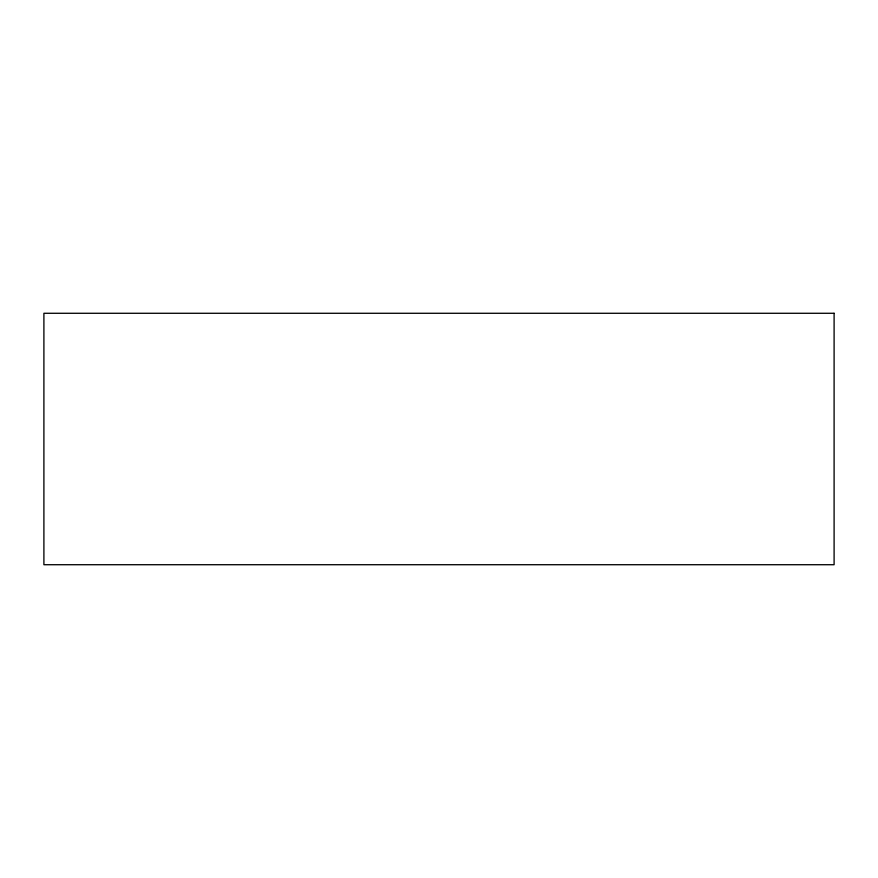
<?xml version="1.0" encoding="UTF-8"?>
<svg xmlns="http://www.w3.org/2000/svg" width="878" height="878" viewBox="0 0 878 878"><rect width="100%" height="100%" fill="white"/><g stroke="black" fill="none" stroke-linecap="round" stroke-linejoin="round"><path stroke-width="1.32" d="M834.1 313.281L43.9 313.281L43.9 564.719L834.1 564.719L834.1 313.281"/></g></svg>
